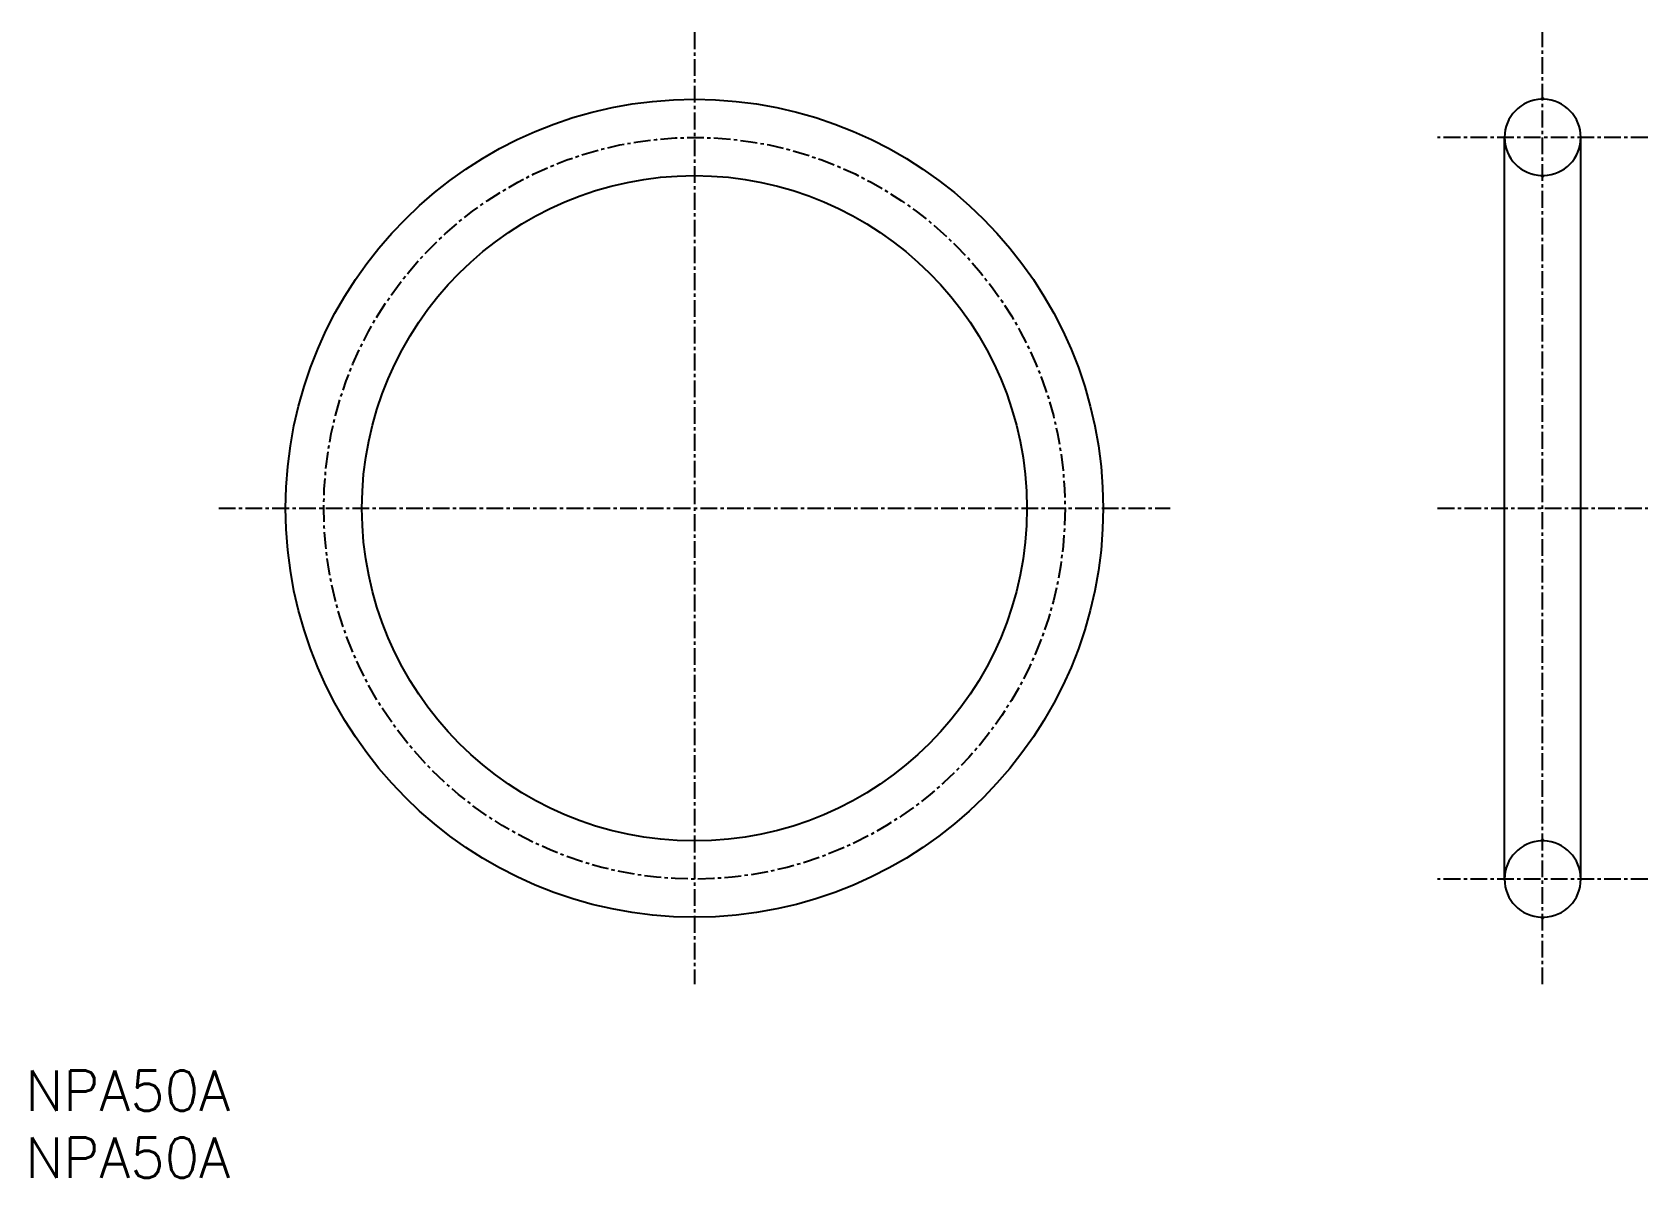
# Model space of a CAD drawing. Extents: x 1 to 121, y 0 to 86.
import ezdxf

# ---------------------------------------------------------------- set-up
doc = ezdxf.new("R2010")
doc.units = 0
doc.linetypes.add('CENTER', pattern=[2, 1.25, -0.25, 0.25, -0.25])
doc.layers.get('0').update_dxf_attribs({"linetype": 'CONTINUOUS'})
doc.layers.add('CENTER', color=1, linetype='CENTER')
doc.styles.get("Standard").update_dxf_attribs({"font": 'txt.shx'})

# ---------------------------------------------------------------- blocks, each defined once
blk = doc.blocks.new('*U2')
at = {"color": 7, "linetype": 'CONTINUOUS'}
blk.add_text('NPA50A', height=3, dxfattribs=at).set_placement((0, 0))
blk = doc.blocks.new('*U3')
at = {"color": 7, "linetype": 'CONTINUOUS'}
blk.add_text('NPA50A', height=3, dxfattribs=at).set_placement((0, 5))

msp = doc.modelspace()

# ---------------------------------------------------------------- linework, layer by layer
at = {"color": 7, "linetype": 'CONTINUOUS'}
for p, q in [((113.33, 80.55), (113.33, 80.65)), ((113.33, 80.65), (113.47, 80.65)), ((113.47, 80.55), (113.47, 80.65)), ((110.55, 22.3), (110.55, 77.7)), ((116.25, 22.3), (116.25, 77.7)), ((113.33, 74.75), (113.33, 74.85)), ((113.47, 74.75), (113.33, 74.75)), ((113.47, 74.75), (113.47, 74.85)), ((113.33, 25.25), (113.47, 25.25)), ((113.33, 25.15), (113.33, 25.25)), ((113.47, 25.15), (113.47, 25.25)), ((113.33, 19.35), (113.33, 19.45)), ((113.47, 19.35), (113.33, 19.35)), ((113.47, 19.35), (113.47, 19.45))]:
    msp.add_line(p, q, dxfattribs=at)
for radius in [30.55, 24.85]:
    msp.add_circle((50, 50), radius, dxfattribs=at)
for centre, start, end in [((113.4, 77.7), 91.508, 268.492), ((113.4, 77.7), 271.508, 88.492), ((113.4, 22.3), 91.508, 268.492), ((113.4, 22.3), 271.508, 88.492)]:
    msp.add_arc(centre, 2.85, start, end, dxfattribs=at)
at = {"layer": 'CENTER', "color": 1, "linetype": 'CENTER'}
for p, q in [((50, 85.55), (50, 14.45)), ((113.4, 14.45), (113.4, 85.55)), ((121.25, 77.7), (105.55, 77.7)), ((14.45, 50), (85.55, 50)), ((105.55, 50), (121.25, 50)), ((121.25, 22.3), (105.55, 22.3))]:
    msp.add_line(p, q, dxfattribs=at)
msp.add_circle((50, 50), 27.7, dxfattribs=at)

# ---------------------------------------------------------------- block references
at = {"color": 7, "linetype": 'CONTINUOUS'}
for name in ['*U3', '*U2']:
    msp.add_blockref(name, (0, 0), dxfattribs=at)

doc.saveas('drawing.dxf')
